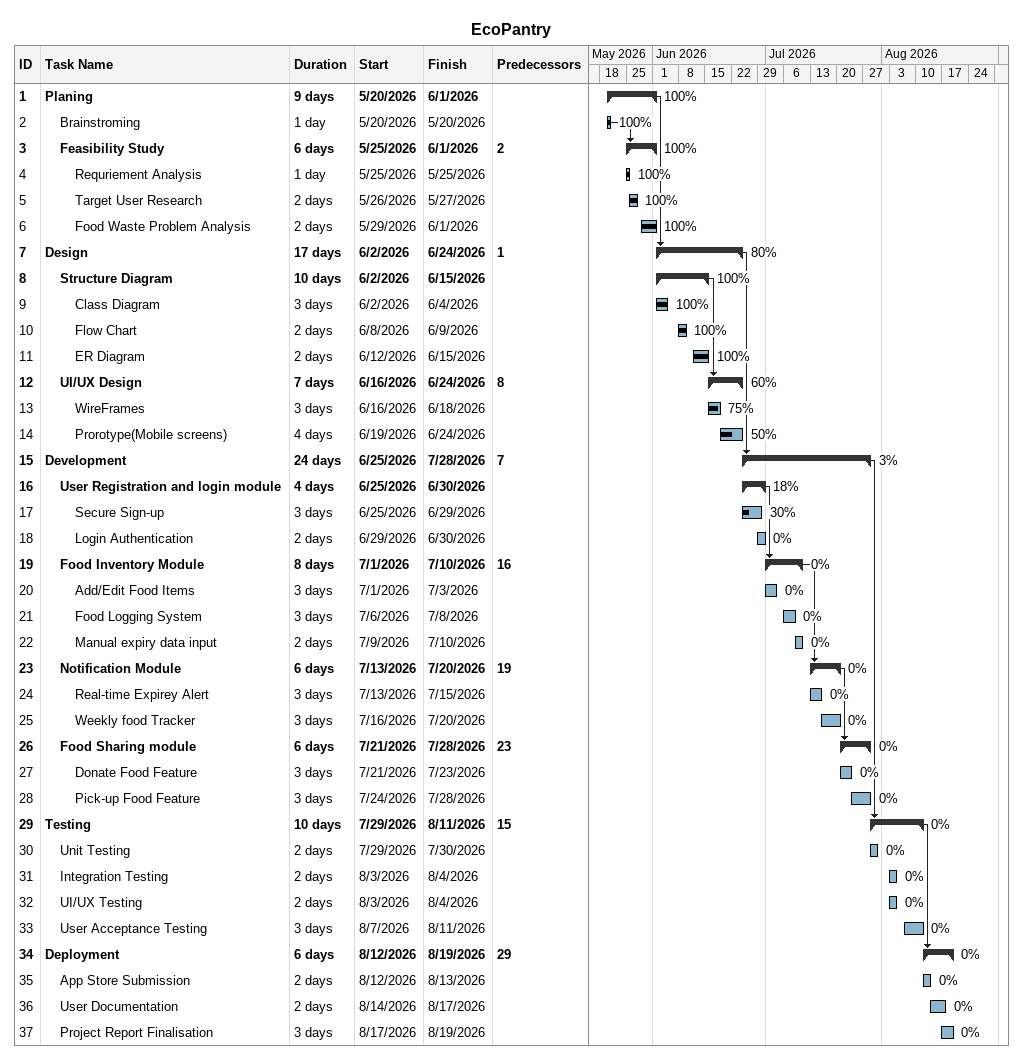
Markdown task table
EcoPantry

| ID | Level | Task | Duration | Start | Finish | Predecessors | % complete |
|---|---|---|---|---|---|---|---|
| 1 | 1 | **Planing** | 9d | 2026-05-20 | 2026-06-01 |  | 100 |
| 2 | 2 | Brainstroming | 1d | 2026-05-20 | 2026-05-20 |  | 100 |
| 3 | 2 | **Feasibility Study** | 6d | 2026-05-25 | 2026-06-01 | 2 | 100 |
| 4 | 3 | Requriement Analysis | 1d | 2026-05-25 | 2026-05-25 |  | 100 |
| 5 | 3 | Target User Research | 2d | 2026-05-26 | 2026-05-27 |  | 100 |
| 6 | 3 | Food Waste Problem Analysis | 2d | 2026-05-29 | 2026-06-01 |  | 100 |
| 7 | 1 | **Design** | 17d | 2026-06-02 | 2026-06-24 | 1 | 80 |
| 8 | 2 | **Structure Diagram** | 10d | 2026-06-02 | 2026-06-15 |  | 100 |
| 9 | 3 | Class Diagram | 3d | 2026-06-02 | 2026-06-04 |  | 100 |
| 10 | 3 | Flow Chart | 2d | 2026-06-08 | 2026-06-09 |  | 100 |
| 11 | 3 | ER Diagram | 2d | 2026-06-12 | 2026-06-15 |  | 100 |
| 12 | 2 | **UI/UX Design** | 7d | 2026-06-16 | 2026-06-24 | 8 | 60 |
| 13 | 3 | WireFrames | 3d | 2026-06-16 | 2026-06-18 |  | 75 |
| 14 | 3 | Prorotype(Mobile screens) | 4d | 2026-06-19 | 2026-06-24 |  | 50 |
| 15 | 1 | **Development** | 24d | 2026-06-25 | 2026-07-28 | 7 | 3 |
| 16 | 2 | **User Registration and login module** | 4d | 2026-06-25 | 2026-06-30 |  | 18 |
| 17 | 3 | Secure Sign-up | 3d | 2026-06-25 | 2026-06-29 |  | 30 |
| 18 | 3 | Login Authentication | 2d | 2026-06-29 | 2026-06-30 |  | 0 |
| 19 | 2 | **Food Inventory Module** | 8d | 2026-07-01 | 2026-07-10 | 16 | 0 |
| 20 | 3 | Add/Edit Food Items | 3d | 2026-07-01 | 2026-07-03 |  | 0 |
| 21 | 3 | Food Logging System | 3d | 2026-07-06 | 2026-07-08 |  | 0 |
| 22 | 3 | Manual expiry data input | 2d | 2026-07-09 | 2026-07-10 |  | 0 |
| 23 | 2 | **Notification Module** | 6d | 2026-07-13 | 2026-07-20 | 19 | 0 |
| 24 | 3 | Real-time Expirey Alert | 3d | 2026-07-13 | 2026-07-15 |  | 0 |
| 25 | 3 | Weekly food Tracker | 3d | 2026-07-16 | 2026-07-20 |  | 0 |
| 26 | 2 | **Food Sharing module** | 6d | 2026-07-21 | 2026-07-28 | 23 | 0 |
| 27 | 3 | Donate Food Feature | 3d | 2026-07-21 | 2026-07-23 |  | 0 |
| 28 | 3 | Pick-up Food Feature | 3d | 2026-07-24 | 2026-07-28 |  | 0 |
| 29 | 1 | **Testing** | 10d | 2026-07-29 | 2026-08-11 | 15 | 0 |
| 30 | 2 | Unit Testing | 2d | 2026-07-29 | 2026-07-30 |  | 0 |
| 31 | 2 | Integration Testing | 2d | 2026-08-03 | 2026-08-04 |  | 0 |
| 32 | 2 | UI/UX Testing | 2d | 2026-08-03 | 2026-08-04 |  | 0 |
| 33 | 2 | User Acceptance Testing | 3d | 2026-08-07 | 2026-08-11 |  | 0 |
| 34 | 1 | **Deployment** | 6d | 2026-08-12 | 2026-08-19 | 29 | 0 |
| 35 | 2 | App Store Submission | 2d | 2026-08-12 | 2026-08-13 |  | 0 |
| 36 | 2 | User Documentation | 2d | 2026-08-14 | 2026-08-17 |  | 0 |
| 37 | 2 | Project Report Finalisation | 3d | 2026-08-17 | 2026-08-19 |  | 0 |
